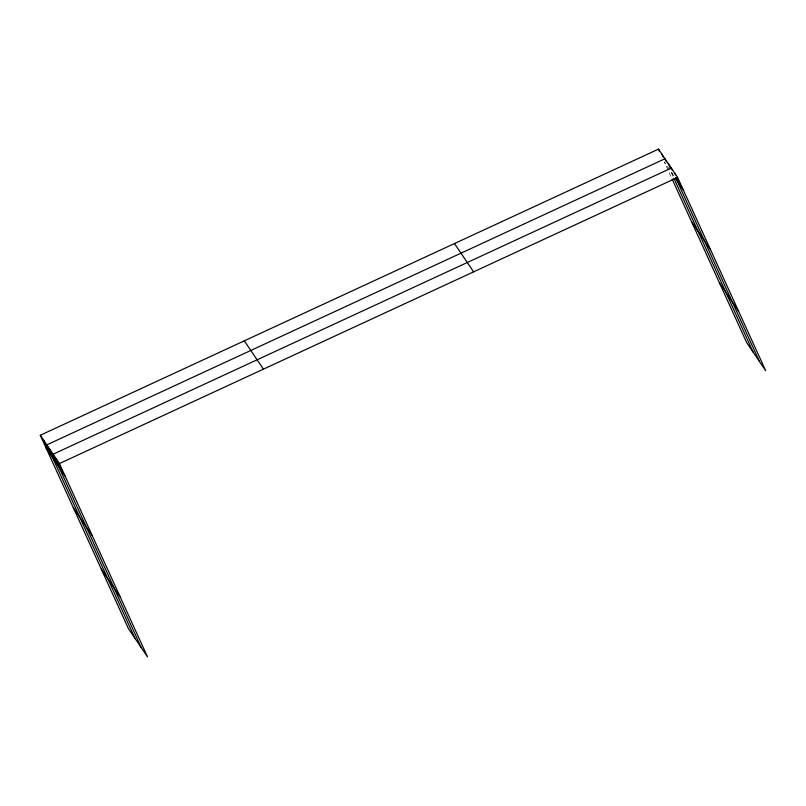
<?xml version="1.0" encoding="UTF-8"?>
<svg xmlns="http://www.w3.org/2000/svg" width="806" height="806" viewBox="0 0 806 806"><rect width="100%" height="100%" fill="white"/><g stroke="black" fill="none" stroke-linecap="round" stroke-linejoin="round"><path stroke-width="0.6" stroke-dasharray="4.03 3.02" d="M669.504 169.582L664.305 161.885L671.62 177.924M671.438 172.444L673.957 176.182L672.506 172.988M671.327 172.655L673.413 177.239"/><path stroke-width="1.21" d="M40.3 435.26L59.412 463.571L147.508 656.88L128.396 628.569L40.3 435.26L658.492 149.12L677.604 177.431L765.7 370.74L746.588 342.429L672.144 179.073M59.412 463.571L677.604 177.431M675.216 178.045L683.417 190.196M691.457 221.469L710.57 249.769M719.436 282.856L738.548 311.156M454.493 243.543L473.596 271.854M244.309 340.837L263.411 369.138M46.113 448.015L65.226 476.326M73.265 507.599L92.378 535.909M101.244 568.986L120.356 597.296M674.451 172.756L675.418 174.892M676.869 178.076L680.264 185.521M672.264 170.217L671.297 168.091L53.105 454.221L141.201 647.54M675.66 177.663L759.393 361.4M668.144 163.416L670.078 167.668M666.441 161.935L664.99 158.752L46.798 444.882L134.894 638.191M673.937 178.378L753.086 352.061M661.746 153.936L663.197 157.13M658.492 149.12L659.459 151.246M56.259 458.896L62.072 471.651M49.952 449.557L55.765 462.312M43.544 440.066L49.367 452.831"/></g></svg>
